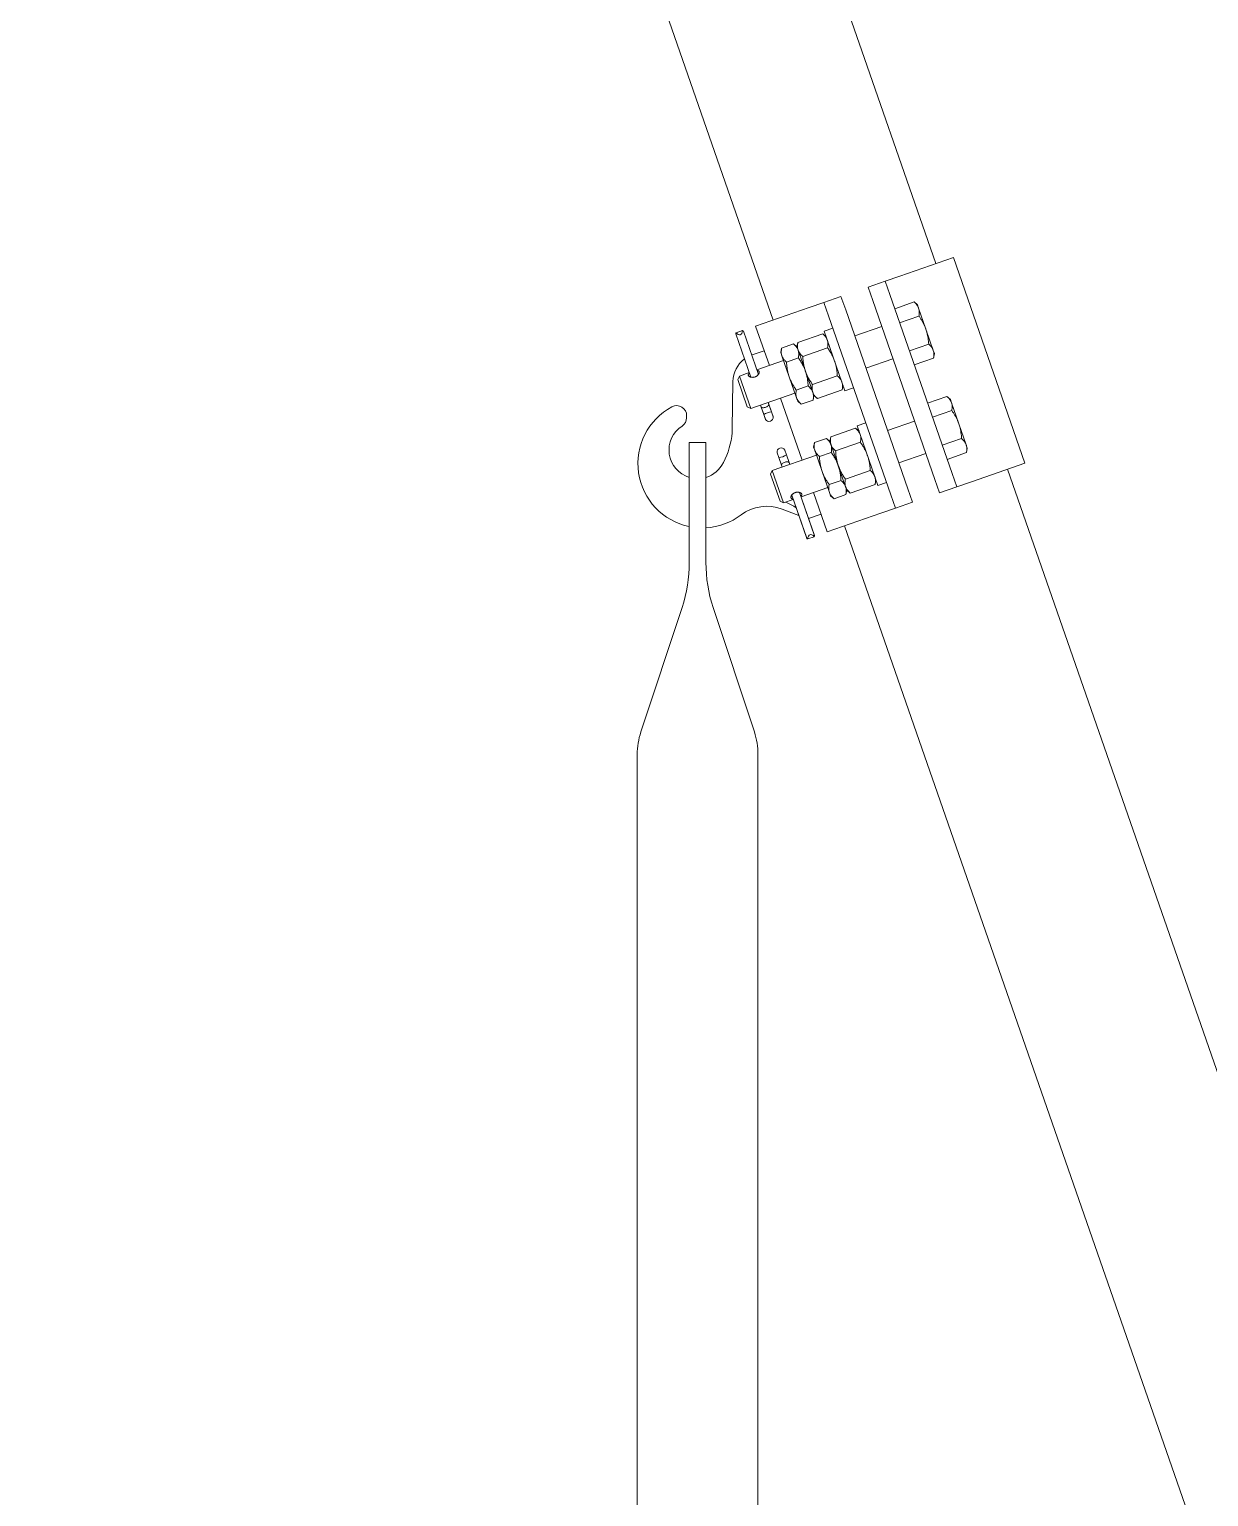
# Model space of a CAD drawing. Header units: millimetres. Extents: x -37020 to 35906, y -101 to 52234.
# Drawn here: x -282.251 to -281.839, y 327.2 to 327.713 of the extents above; entities that cross this region are included whole.
import ezdxf

# ---------------------------------------------------------------- set-up
doc = ezdxf.new("R2010")
doc.units = ezdxf.units.MM

msp = doc.modelspace()

# ---------------------------------------------------------------- linework, layer by layer
at = {"color": 251, "linetype": 'Continuous', "lineweight": 15}
for p, q in [((-281.9340261483644, 327.6309468300139), (-282.1940923573761, 328.3787255645263)), ((-282.2510462407568, 328.3589178595691), (-281.990980031745, 327.6111391251149)), ((-281.9279340660046, 327.6330655647732), (-281.9466651362213, 327.6265511799544)), ((-281.9029034336177, 327.5610939899167), (-281.9279340660046, 327.6330655647732)), ((-281.9466651362213, 327.6265511799544), (-281.9517829148876, 327.6247712934098)), ((-281.9577805462372, 327.6226854073581), (-281.9517829148876, 327.6247712934098)), ((-281.9561381166181, 327.6179628641227), (-281.9577805462372, 327.6226854073581)), ((-281.9517829148876, 327.6247712934098), (-281.950140485385, 327.6200487501744)), ((-281.9783410435389, 327.6155347752908), (-281.9970721136392, 327.6090203900355)), ((-281.973223266386, 327.6173146612825), (-281.9783410435389, 327.6155347752908)), ((-281.973223266386, 327.6173146612825), (-281.9672256349199, 327.6194005474214)), ((-281.9715808368833, 327.6125921180471), (-281.973223266386, 327.6173146612825)), ((-281.9672256349199, 327.6194005474214), (-281.9655832053008, 327.614678004186)), ((-281.934392343353, 327.5554363757662), (-281.9561381166181, 327.6179628641227)), ((-281.9283947121198, 327.5575222618178), (-281.950140485385, 327.6200487501744)), ((-281.9484298299844, 327.615130034607), (-281.9416802257379, 327.6174774455255)), ((-281.9416802257379, 327.6174774455255), (-281.9404636320737, 327.6164264539663)), ((-281.9404636320737, 327.6164264539663), (-281.9400675530392, 327.6152875922386)), ((-281.9400675530392, 327.6152875922386), (-281.9375072581074, 327.6079258743673)), ((-281.9498350636181, 327.5500656296906), (-281.9715808368833, 327.6125921180471)), ((-281.9438374320357, 327.5521515158295), (-281.9655832053008, 327.614678004186)), ((-281.9467229666966, 327.6102222227025), (-281.9399733625664, 327.6125696336209)), ((-281.9987943288484, 327.5912208678025), (-282.0040542353722, 327.6063448863685)), ((-281.9987992230649, 327.5912221635342), (-282.0040505147385, 327.6063214117718)), ((-282.0039134958838, 327.6067263243428), (-282.0017121967007, 327.6074919031641)), ((-281.9961045396826, 327.5921540951355), (-282.0013651413224, 327.6072801128436)), ((-282.0013534926888, 327.6072593955438), (-281.9961014673659, 327.5921580380352)), ((-281.997072113872, 327.609020390472), (-281.9922762183319, 327.5952305609068)), ((-281.9823104507136, 327.6033468637731), (-281.9736282374556, 327.6063664070795)), ((-281.9736282374556, 327.6063664070795), (-281.9724116436751, 327.6053154154912)), ((-281.973080539688, 327.607238718873), (-281.9700817240714, 327.6082816618552)), ((-281.9658299999624, 327.5863909529405), (-281.973080539688, 327.607238718873)), ((-281.9624297392634, 327.6056107178853), (-281.9529846509299, 327.6088955777056)), ((-281.9375072581074, 327.6079258743673), (-281.9349469632921, 327.6005641564959)), ((-281.9940898533291, 327.6004453780012), (-281.9983068249035, 327.59897877865)), ((-281.9882793923221, 327.5997968509443), (-281.9879775037602, 327.6013759478635)), ((-281.9878833132875, 327.5986579892166), (-281.9882793923221, 327.5997968509443)), ((-281.9838289329396, 327.6028187584422), (-281.9879775037602, 327.6013759478635)), ((-281.9838289329396, 327.6028187584422), (-281.982612339159, 327.6017677668539)), ((-281.982612339159, 327.6017677668539), (-281.9823104507136, 327.6033468637731)), ((-281.982612339159, 327.6017677668539), (-281.9822162602409, 327.6006289051263)), ((-281.9822162602409, 327.6006289051263), (-281.9796559653091, 327.5932671872549)), ((-281.9806035874258, 327.5984390518394), (-281.9719213741678, 327.6014585951459)), ((-281.9433092402373, 327.6004065988643), (-281.9365596359908, 327.6027540097827)), ((-281.9349469632921, 327.6005641564959), (-281.9345508842575, 327.5994252947682)), ((-281.996641985917, 327.5937122125003), (-281.9872939342945, 327.596963324421)), ((-281.9878833132875, 327.5986579892166), (-281.9853230183558, 327.5912962713452)), ((-281.9821220697681, 327.5979109465085), (-281.9862706404724, 327.5964681359298)), ((-281.9490428190525, 327.5975614715832), (-281.9584879075023, 327.5942766117338)), ((-281.9416023769495, 327.5954987869306), (-281.9348527728193, 327.597846197849)), ((-281.9345508842575, 327.5994252947682), (-281.9348527728193, 327.597846197849)), ((-282.0050209331871, 327.5896773421379), (-282.005258564333, 327.5731368995154)), ((-282.0033408895447, 327.5903617981937), (-282.0027470434629, 327.5915889651921)), ((-282.0000323786712, 327.5808487050933), (-282.0033408895447, 327.5903617981937)), ((-282.0027470434629, 327.5915889651921), (-281.9993390079667, 327.5927742287574)), ((-281.9988052117019, 327.5802548590697), (-282.0027470434629, 327.5915889651921)), ((-281.9827627235404, 327.5839345534739), (-281.9853230183558, 327.5912962713452)), ((-281.9796559653091, 327.5932671872549), (-281.9770956704938, 327.5859054693835)), ((-281.9771898609665, 327.5886234280012), (-281.9685076477085, 327.5916429713076)), ((-281.9833521025334, 327.5856292182695), (-281.9988052117019, 327.5802548590697)), ((-281.9787083431925, 327.5880953226703), (-281.9828569140132, 327.5866525120916)), ((-281.9770956704938, 327.5859054693835), (-281.9766995914592, 327.5847666076558)), ((-281.9766995914592, 327.5847666076558), (-281.977001480021, 327.5831875107658)), ((-281.9754829976787, 327.5837156160675), (-281.9766995914592, 327.5847666076558)), ((-281.9754829976787, 327.5837156160675), (-281.9668007844207, 327.5867351594031)), ((-281.9664988959753, 327.5883142562931), (-281.9668007844207, 327.5867351594031)), ((-281.9628311843458, 327.5874338959517), (-281.9658299999624, 327.5863909529405)), ((-281.9369328204389, 327.5820722250616), (-281.9301832163087, 327.5844196359801)), ((-281.9289666225282, 327.5833686443918), (-281.9301832163087, 327.5844196359801)), ((-281.9988052117019, 327.5802548590697), (-282.0000323786712, 327.5808487050933)), ((-281.9951617024685, 327.5807630555761), (-281.9953971762056, 327.5814401226059)), ((-281.9951505547701, 327.5807437788869), (-281.9953932121475, 327.5814415012543)), ((-281.9942320809546, 327.5780900777724), (-281.9951617024685, 327.5807630555761)), ((-281.9951617024685, 327.5807630555761), (-281.9951505547701, 327.5807437788869)), ((-281.9942302758186, 327.5780976642679), (-281.9951505547701, 327.5807437788869)), ((-281.9951505547701, 327.5807437788869), (-281.9950172997392, 327.5806346649885)), ((-281.9950172997392, 327.5806346649885), (-281.994831724985, 327.5805572723736)), ((-281.994831724985, 327.5805572723736), (-281.9946021574629, 327.5805150737985)), ((-281.9946021574629, 327.5805150737985), (-281.9943388979495, 327.5805099627002)), ((-281.9943388979495, 327.5805099627002), (-281.9940537593407, 327.580542168446)), ((-281.9940537593407, 327.580542168446), (-281.9937595360293, 327.5806102459143)), ((-281.9937595360293, 327.5806102459143), (-281.9934694299786, 327.5807111404253)), ((-281.9934694299786, 327.5807111404253), (-281.9931964586335, 327.5808403247617)), ((-281.9931964586335, 327.5808403247617), (-281.9929528705156, 327.5809920022263)), ((-281.9929528705156, 327.5809920022263), (-281.9927495955103, 327.5811593669757)), ((-281.9927495955103, 327.5811593669757), (-281.9925957549908, 327.5813349091447)), ((-281.9924614608367, 327.581679005362), (-281.9927041182141, 327.5823767277295)), ((-281.992700154156, 327.5823781063779), (-281.9924646804188, 327.5817010393482)), ((-281.9925957549908, 327.5813349091447), (-281.9924982516873, 327.5815107520436)), ((-281.9924982516873, 327.5815107520436), (-281.9924614608367, 327.581679005362)), ((-281.9924646804188, 327.5817010393482), (-281.9915350587885, 327.5790280615153)), ((-281.9924614608367, 327.581679005362), (-281.9924646804188, 327.5817010393482)), ((-281.9915411818852, 327.579032890743), (-281.9924614608367, 327.581679005362)), ((-281.9883343864544, 327.5838964547553), (-281.9807792087863, 327.5621727513323)), ((-281.9823666445059, 327.5827956917462), (-281.9827627235404, 327.5839345534739)), ((-281.9811500507253, 327.5817447001579), (-281.9823666445059, 327.5827956917462)), ((-281.977001480021, 327.5831875107658), (-281.9811500507253, 327.5817447001579)), ((-281.9352259572674, 327.5771644131279), (-281.9284763530209, 327.5795118240755)), ((-281.9285705434936, 327.5822297826932), (-281.9289666225282, 327.5833686443918)), ((-281.9260102486783, 327.5748680647927), (-281.9285705434936, 327.5822297826932)), ((-282.0211950627468, 327.5776718864915), (-282.0212050473397, 327.5769769084406)), ((-281.9942320809546, 327.5780900777724), (-281.9942302758186, 327.5780976642679)), ((-281.9936588846226, 327.5764419435697), (-281.9942320809546, 327.5780900777724)), ((-281.993640553284, 327.5764020115718), (-281.9942302758186, 327.5780976642679)), ((-281.9909514593505, 327.5773372380469), (-281.9915411818852, 327.579032890743)), ((-281.9915411818852, 327.579032890743), (-281.9915350587885, 327.5790280615153)), ((-281.9915350587885, 327.5790280615153), (-281.9909618625729, 327.5773799273417)), ((-281.9585847146423, 327.5752238523098), (-281.9615835302588, 327.5741809092985)), ((-281.9615835302588, 327.5741809092985), (-281.9543329904168, 327.553333143395)), ((-281.9414876413844, 327.5758377681602), (-281.9509327298342, 327.5725529083108)), ((-281.9234499537465, 327.5675063469213), (-281.9260102486783, 327.5748680647927)), ((-281.9723319235104, 327.5697609488677), (-281.9764804942147, 327.5683181382889)), ((-281.9711153297299, 327.5687099573085), (-281.9723319235104, 327.5697609488677)), ((-281.970813441168, 327.5702890541986), (-281.9711153297299, 327.5687099573085)), ((-281.970813441168, 327.5702890541986), (-281.96213122791, 327.5733085975341)), ((-281.9609146342459, 327.5722576059458), (-281.96213122791, 327.5733085975341)), ((-281.9318122306918, 327.5673487892897), (-281.9250626265616, 327.5696962002082)), ((-282.0202667088793, 327.568282636738), (-282.014466708953, 327.568282636738)), ((-282.0202667088793, 327.568282636738), (-282.0202667088793, 327.526340507157)), ((-282.014466708953, 327.568282636738), (-282.014466708953, 327.526340507157)), ((-281.9757969248653, 327.5639055148465), (-281.9912500340338, 327.5585311556467)), ((-281.9895906932265, 327.5647572875138), (-281.9890009706919, 327.5630616348178)), ((-281.9895802901206, 327.564714598219), (-281.9890070937886, 327.5630664640454)), ((-281.9869015992931, 327.5656925139889), (-281.9863118767585, 327.5639968612929)), ((-281.9863100717389, 327.5640044478175), (-281.9868832680709, 327.5656525819911)), ((-281.9863118767585, 327.5639968612929), (-281.9863100717389, 327.5640044478175)), ((-281.9863118767585, 327.5639968612929), (-281.9853915978069, 327.5613507466739)), ((-281.985380450225, 327.5613314699846), (-281.9863100717389, 327.5640044478175)), ((-281.9764804942147, 327.5683181382889), (-281.9767823827765, 327.5667390413989)), ((-281.9767823827765, 327.5667390413989), (-281.9763863037419, 327.5656001796712)), ((-281.9763863037419, 327.5656001796712), (-281.9738260089266, 327.5582384617998)), ((-281.9706250602226, 327.5648531369631), (-281.9747736310433, 327.5634103263844)), ((-281.9707192506953, 327.5675710955808), (-281.9711153297299, 327.5687099573085)), ((-281.96815895588, 327.5602093777094), (-281.9707192506953, 327.5675710955808)), ((-281.9691065779966, 327.565381242294), (-281.9604243647386, 327.5684007856004)), ((-281.9469908979568, 327.5612188021884), (-281.9375458096233, 327.5645036620087)), ((-281.9301053675204, 327.5624409773852), (-281.9233557632738, 327.5647883883036)), ((-281.9230538748284, 327.5663674851937), (-281.9234499537465, 327.5675063469213)), ((-281.9233557632738, 327.5647883883036), (-281.9230538748284, 327.5663674851937)), ((-282.0083652761145, 327.5613396943488), (-282.0077524027633, 327.562606180855)), ((-281.9890070937886, 327.5630664640454), (-281.9890009706919, 327.5630616348178)), ((-281.9890070937886, 327.5630664640454), (-281.9880774722747, 327.5603934862126)), ((-281.9890009706919, 327.5630616348178), (-281.9880806918568, 327.5604155201988)), ((-281.9880806918568, 327.5604155201988), (-281.9880439008898, 327.5605837735172)), ((-281.9880774722747, 327.5603934862126), (-281.9880806918568, 327.5604155201988)), ((-281.9880806918568, 327.5604155201988), (-281.9878380344794, 327.5597177978313)), ((-281.9880774722747, 327.5603934862126), (-281.9878419985375, 327.5597164191828)), ((-281.9880439008898, 327.5605837735172), (-281.9879463977027, 327.5607596164161)), ((-281.9879463977027, 327.5607596164161), (-281.9877925570668, 327.5609351585851)), ((-281.9877925570668, 327.5609351585851), (-281.9875892821779, 327.5611025233345)), ((-281.9875892821779, 327.5611025233345), (-281.9873456939436, 327.5612542008282)), ((-281.9873456939436, 327.5612542008282), (-281.9870727227149, 327.5613833851355)), ((-281.9870727227149, 327.5613833851355), (-281.9867826166642, 327.5614842796464)), ((-281.9867826166642, 327.5614842796464), (-281.9864883932364, 327.5615523571147)), ((-281.9864883932364, 327.5615523571147), (-281.9862032546275, 327.5615845628606)), ((-281.9862032546275, 327.5615845628606), (-281.9859399952306, 327.5615794517623)), ((-281.9859399952306, 327.5615794517623), (-281.9857104277085, 327.5615372531872)), ((-281.9857104277085, 327.5615372531872), (-281.9855248529543, 327.5614598606014)), ((-281.9855248529543, 327.5614598606014), (-281.9853915978069, 327.5613507466739)), ((-281.9853915978069, 327.5613507466739), (-281.985380450225, 327.5613314699846)), ((-281.9853915978069, 327.5613507466739), (-281.985148940546, 327.5606530243064)), ((-281.9851449764878, 327.5606544029549), (-281.985380450225, 327.5613314699846)), ((-281.9655986609482, 327.5528476598089), (-281.96815895588, 327.5602093777094)), ((-281.9029034336177, 327.5610939899167), (-281.9216345038344, 327.554579605098)), ((-281.6819409451759, 326.9061161993129), (-281.9089955159775, 327.5589752551866)), ((-281.9912500340338, 327.5585311556467), (-281.9918438801155, 327.5573039886191)), ((-281.9918438801155, 327.5573039886191), (-281.9885353692421, 327.5477908955478)), ((-281.9912500340338, 327.5585311556467), (-281.9873082021563, 327.5471970495243)), ((-281.9712657139949, 327.5508767438993), (-281.9738260089266, 327.5582384617998)), ((-281.9672113337633, 327.5550375131249), (-281.9713599044676, 327.5535947025461)), ((-281.965692851421, 327.5555656184558), (-281.957010638163, 327.5585851617622)), ((-281.9639859882495, 327.5506578065221), (-281.9553037749915, 327.5536773498285)), ((-281.9553037749915, 327.5536773498285), (-281.9550018864297, 327.5552564467477)), ((-281.9543329904168, 327.553333143395), (-281.9513341748002, 327.5543760863772)), ((-281.9327499138503, 327.5507138325308), (-281.934392343353, 327.5554363757662)), ((-281.9283947121198, 327.5575222618178), (-281.9267522825007, 327.5527997185824)), ((-281.9216345038344, 327.554579605098), (-281.9267522825007, 327.5527997185824)), ((-281.9844399516783, 327.5499343782546), (-281.9791886600046, 327.5348351300169)), ((-281.9844369176622, 327.5499384312831), (-281.9791770112547, 327.5348144127171)), ((-281.981748518961, 327.5508756569004), (-281.9764879173213, 327.5357496391923)), ((-281.9764916378385, 327.5357731137889), (-281.9817436631615, 327.5508744712976)), ((-281.9812031446104, 327.5493202968034), (-281.9718550929879, 327.5525714087241)), ((-281.9720414813687, 327.5370488156447), (-281.9768373769089, 327.5508386452099)), ((-281.9712657139949, 327.5508767438993), (-281.9708696350767, 327.5497378822008)), ((-281.9708696350767, 327.5497378822008), (-281.9696530412962, 327.5486868906125)), ((-281.9655044704755, 327.5501297011912), (-281.9696530412962, 327.5486868906125)), ((-281.9652025819137, 327.5517087981104), (-281.9655986609482, 327.5528476598089)), ((-281.9655044704755, 327.5501297011912), (-281.9652025819137, 327.5517087981104)), ((-281.9652025819137, 327.5517087981104), (-281.9639859882495, 327.5506578065221)), ((-281.948192633999, 327.5453430864551), (-281.9498350636181, 327.5500656296906)), ((-281.9438374320357, 327.5521515158295), (-281.942195002533, 327.5474289725941)), ((-281.9267522825007, 327.5527997185824), (-281.9327499138503, 327.5507138325308)), ((-281.9885353692421, 327.5477908955478), (-281.9873082021563, 327.5471970495243)), ((-281.9819570651357, 327.5428080122917), (-281.9878285041391, 327.5450410711753)), ((-281.9873082021563, 327.5471970495243), (-281.9839001666601, 327.5483823130605)), ((-281.953310411152, 327.5435632004634), (-281.9720414813687, 327.5370488156447)), ((-281.948192633999, 327.5453430864551), (-281.953310411152, 327.5435632004634)), ((-281.942195002533, 327.5474289725941), (-281.948192633999, 327.5453430864551)), ((-281.9742164512477, 327.5433025928912), (-281.9785861828909, 327.5417828658653)), ((-281.9659493993581, 327.5391675502585), (-281.7211703252592, 326.8353445241052)), ((-281.9788299559928, 327.5346026223967), (-281.9766286566933, 327.535368201218)), ((-282.037205697115, 327.4670933866407), (-282.0227981345574, 327.5106327243381)), ((-281.9975277207172, 327.4670933866407), (-282.0119352833913, 327.5106327243381)), ((-282.0384714098959, 326.3515252355834), (-282.0384714098959, 327.4592394952312)), ((-281.9962620079364, 326.3515252355834), (-281.9962620079364, 327.4592394952312))]:
    msp.add_line(p, q, dxfattribs=at)
for centre, radius, start, end in [((-281.9950219649668, 327.5895336902001), 0.01, 126.6874737906707, 179.1769067100084), ((-281.9950219649668, 327.5895336902001), 0.01, 109.1769072027744, 110.1036210041051), ((-282.0157242790642, 327.5609730895491), 0.02250000000000001, 118.1724861317498, 258.3527442967675), ((-282.024694701618, 327.5777221646683), 0.003500000000000034, 359.1769067423931, 118.172485561027), ((-282.0247046860945, 327.5770271866174), 0.003499999999999998, 302.9258941116684, 359.1769067423931), ((-281.9913034692486, 327.5740157434599), 0.005022775568626001, 92.71264765068734, 125.6411659221421), ((-281.9934416475785, 327.5765174953382), 0.0002300000000000002, 199.1769039868707, 210.1392657402069), ((-281.9923865822689, 327.5771300614985), 0.001450000000000012, 210.1392574961525, 8.214555958840155), ((-281.9911790996171, 327.5773043755441), 0.0002299999999999898, 8.214561181685646, 19.17691083865241), ((-282.0173667089161, 327.5656956337741), 0.01000000000000001, 122.9258955425934, 253.1420442054605), ((-282.0302559847091, 327.5734960293746), 0.025, 334.1769067524503, 359.1769066804332), ((-281.9881555703082, 327.5649644640623), 0.001450000000000012, 30.1392574961525, 188.2145559588402), ((-281.9893630530764, 327.5647901500167), 0.0002300000000000002, 188.2145611816857, 199.1769108386524), ((-281.9892386833285, 327.5680787821299), 0.005022775568626001, 272.7126476506874, 305.6411659221421), ((-281.9871005049986, 327.5655770302225), 0.0002299999999999898, 19.17691083865241, 30.13926574020686), ((-282.0173667089161, 327.5656956337741), 0.01000000000000001, 286.8579557945395, 334.1769068704964), ((-281.9931607599915, 327.531020834064), 0.015, 69.17690643335764, 126.9913065948002), ((-281.9940450489134, 327.5299220509884), 0.01913050247972702, 54.28497885100865, 66.67222214499282), ((-282.0157242790642, 327.5609730895491), 0.02250000000000001, 273.204045666077, 306.9913067800812), ((-282.0702667089258, 327.526340507157), 0.05, 341.6901509134211, 0), ((-281.9644667089065, 327.526340507157), 0.05, 180, 198.3098490232389), ((-282.0134714099891, 327.4592394952312), 0.025, 161.6901508817819, 180), ((-282.0212620079596, 327.4592394952312), 0.025, 0, 18.30984905493985)]:
    msp.add_arc(centre, radius, start, end, dxfattribs=at)
at = {"color": 251, "linetype": 'Continuous', "lineweight": 15, "extrusion": (0, 0, -1)}
msp.add_ellipse((-282.0038332776944, 327.6063969635695), major_axis=(0.0002172370342326462, 7.555177666871503e-05), ratio=0.5348730457394437, start_param=3.141592653589793, end_param=3.332921778866668, dxfattribs=at)
at = {"color": 251, "linetype": 'Continuous', "lineweight": 15, "extrusion": (0, 0, -0.9999999999999999)}
for centre, major_axis, ratio, start_param, end_param in [((-282.0026612416455, 327.6066731990547), (0.001369537824510211, 0.0004763046789984384), 0.5348730457395264, 3.332921778866435, 3.778960290204372), ((-282.0026612416455, 327.6066731990547), (0.001369537824510211, 0.0004763046789984384), 0.5348730457395264, 5.645817670565047, 6.091856181902995), ((-282.001570729733, 327.6071838437753), (0.0002172370342326597, 7.55517766687197e-05), 0.5348730457394106, 6.091856181902739, 6.283185307179586)]:
    msp.add_ellipse(centre, major_axis=major_axis, ratio=ratio, start_param=start_param, end_param=end_param, dxfattribs=at)
at = {"color": 251, "linetype": 'Continuous', "lineweight": 15, "extrusion": (0, 0, -0.9999999999999998)}
msp.add_ellipse((-282.0033784277816, 327.6087353527079), major_axis=(0.0009504261730026675, -0.002732798250205528), ratio=0.5011485294998356, start_param=5.349756616999247, end_param=7.216613997359953, dxfattribs=at)
at = {"color": 251, "linetype": 'Continuous', "lineweight": 15}
for centre, major_axis, ratio, start_param, end_param in [((-281.9789714229605, 327.5349106817854), (0.0002172370342326463, 7.555177666871503e-05), 0.5348730457394437, 3.141592653589793, 3.332921778866668), ((-281.9778809109316, 327.5354213265061), (0.001369537824510211, 0.0004763046789984381), 0.5348730457395267, 3.332921778866435, 3.778960290204372), ((-281.9771637249119, 327.5333591728528), (-0.0009504261730026671, 0.002732798250205531), 0.5011485294998355, 5.349756616999247, 7.216613997359953), ((-281.9778809109316, 327.5354213265061), (0.001369537824510211, 0.0004763046789984381), 0.5348730457395267, 5.645817670565047, 6.091856181902995), ((-281.9767088748827, 327.5356975619913), (0.0002172370342326597, 7.555177666871969e-05), 0.5348730457394106, 6.091856181902739, 6.283185307179586)]:
    msp.add_ellipse(centre, major_axis=major_axis, ratio=ratio, start_param=start_param, end_param=end_param, dxfattribs=at)
for points, knots in [([(-281.9400675530392, 327.6152875922386), (-281.9400886388808, 327.6153454662532), (-281.9401790623865, 327.6155936507973), (-281.9403897358184, 327.6160140550753), (-281.9407456147796, 327.616531893215), (-281.9411748692705, 327.6170213464181), (-281.9415117627555, 327.6173254026914), (-281.9416802257379, 327.6174774455255)], [0, 0, 0, 0, 0.07005589140427199, 0.3004248255043466, 0.5308296948943553, 0.7653921689617876, 1, 1, 1, 1]), ([(-281.9399733625664, 327.6125696336209), (-281.9399336889232, 327.6128058690926), (-281.9398543509501, 327.6132782857864), (-281.9398273495804, 327.6139710941467), (-281.9398805971337, 327.6146478917623), (-281.9400052381293, 327.6150743714358), (-281.9400675530392, 327.6152875922386)], [0, 0, 0, 0, 0.2477111816679853, 0.4953654927331224, 0.7477052806358122, 0.9999999999999999, 0.9999999999999999, 0.9999999999999999, 0.9999999999999999]), ([(-281.9375072581074, 327.6079258743673), (-281.9376290703271, 327.6082548886886), (-281.9378727036142, 327.6089129418075), (-281.9383216230976, 327.6098717716347), (-281.9388274678108, 327.6108071146124), (-281.9393789816727, 327.6117094771004), (-281.9397774217264, 327.6122860784641), (-281.9399733625664, 327.6125696336209)], [0, 0, 0, 0, 0.1994570499693074, 0.3989289220646544, 0.6014541871319647, 0.8040071844687409, 1, 1, 1, 1]), ([(-281.9736282374556, 327.6063664070795), (-281.9734508199231, 327.6062060730298), (-281.9730953927697, 327.6058848697691), (-281.9726449973728, 327.6053588351467), (-281.972265653972, 327.6047951014886), (-281.9720991054396, 327.6043831756512), (-281.9720155646405, 327.6041765537927)], [0, 0, 0, 0, 0.2472686137512649, 0.4953625653849102, 0.7468740051198237, 1, 1, 1, 1]), ([(-281.9365596359908, 327.6027540097827), (-281.9366101900428, 327.6034348152868), (-281.9366862842194, 327.6044595677637), (-281.9369230107018, 327.6058111602148), (-281.9371622331287, 327.6068613548529), (-281.9373878883976, 327.6075575780239), (-281.9375072581074, 327.6079258743673)], [0, 0, 0, 0, 0.3879448008199223, 0.58393682012908, 0.7799059833650954, 1, 1, 1, 1]), ([(-281.9879775037602, 327.6013759478635), (-281.9879994749404, 327.6012530974519), (-281.9880434340644, 327.6010073032637), (-281.9881143689468, 327.6004162936412), (-281.9881224451433, 327.599785358511), (-281.9880278635151, 327.5991295496466), (-281.9879314957266, 327.5988151729804), (-281.9878833132875, 327.5986579892166)], [0, 0, 0, 0, 0.128559626895603, 0.2572170053401212, 0.6262795759929742, 0.8131452042036137, 1, 1, 1, 1]), ([(-281.9838289329396, 327.6028187584422), (-281.9836447658795, 327.6026518295227), (-281.9831963241645, 327.6022453624288), (-281.9827289349246, 327.6016610372578), (-281.9823953999053, 327.6010884541726), (-281.982275972337, 327.6007820851925), (-281.9822162602409, 327.6006289051263)], [0, 0, 0, 0, 0.2571981756559953, 0.6262701021121961, 0.8131404674005265, 1, 1, 1, 1]), ([(-281.9823104507136, 327.6033468637731), (-281.9823500905964, 327.6031110404116), (-281.9824295027261, 327.6026386065466), (-281.9824562872141, 327.6019466159457), (-281.9824039603895, 327.6012691508337), (-281.9822789602526, 327.60084277509), (-281.9822162602409, 327.6006289051263)], [0, 0, 0, 0, 0.2472686137512649, 0.4953625653849102, 0.7468740051198235, 1, 1, 1, 1]), ([(-281.9822162602409, 327.6006289051263), (-281.9821510916422, 327.6004017642815), (-281.9819975529877, 327.5998666143975), (-281.9819607025324, 327.5989560744608), (-281.9820681014876, 327.5982604826974), (-281.9821220697681, 327.5979109465085)], [0, 0, 0, 0, 0.2684065359321924, 0.6323728964502872, 1, 1, 1, 1]), ([(-281.9822162602409, 327.6006289051263), (-281.982195169277, 327.6005710331198), (-281.9821049080542, 327.6003233617927), (-281.9818947901563, 327.5999027405457), (-281.9815386414607, 327.5993853584047), (-281.9811092424984, 327.5988953756866), (-281.9807723258468, 327.5985913283191), (-281.9806035874258, 327.5984390518394)], [0, 0, 0, 0, 0.07005562129744335, 0.299812638159795, 0.5308312887040171, 0.7650255776301353, 1, 1, 1, 1]), ([(-281.9720155646405, 327.6041765537927), (-281.9719962015129, 327.6041180821309), (-281.9718921191138, 327.6038037813384), (-281.9718079228965, 327.6033393599325), (-281.9717824607701, 327.6027837789558), (-281.9717996917511, 327.6022075344633), (-281.9718723191959, 327.601760522212), (-281.9719213741678, 327.6014585951459)], [0, 0, 0, 0, 0.0700594622989529, 0.3765884938180509, 0.5308210786967795, 0.6831008584233917, 1, 1, 1, 1]), ([(-281.9719213741678, 327.6014585951459), (-281.9716750678685, 327.6011001824051), (-281.9711816331451, 327.6003821605815), (-281.9705194324101, 327.5992471133474), (-281.9699242538386, 327.5980627802898), (-281.9696119308551, 327.5972317037055), (-281.9694552698252, 327.5968148358922)], [0, 0, 0, 0, 0.247268613751265, 0.4953625653849105, 0.7468740051198236, 1, 1, 1, 1]), ([(-281.9349469632921, 327.6005641564959), (-281.9349680491337, 327.6006220304814), (-281.9350584726394, 327.6008702150254), (-281.9352691460713, 327.6012906193034), (-281.9356250249161, 327.6018084574432), (-281.936054279407, 327.6022979106753), (-281.9363911730084, 327.6026019669486), (-281.9365596359908, 327.6027540097827)], [0, 0, 0, 0, 0.07005589140426854, 0.3004248255043437, 0.5308296948943534, 0.7653921689617866, 1, 1, 1, 1]), ([(-281.9348527728193, 327.597846197849), (-281.9348130991762, 327.5980824333207), (-281.934733761203, 327.5985548500145), (-281.9347067598333, 327.5992476583748), (-281.9347600073866, 327.5999244559904), (-281.9348846483822, 327.600350935693), (-281.9349469632921, 327.6005641564959)], [0, 0, 0, 0, 0.247711181667985, 0.495365492733121, 0.7477052806358114, 1, 1, 1, 1]), ([(-281.9878833132875, 327.5986579892166), (-281.9877934734882, 327.5984394286467), (-281.9875818086634, 327.597924494167), (-281.9870457021366, 327.5971875880029), (-281.9865298547861, 327.5967087519645), (-281.9862706404724, 327.5964681359298)], [0, 0, 0, 0, 0.2684065359321924, 0.6323728964502872, 1, 1, 1, 1]), ([(-281.9853230183558, 327.5912962713452), (-281.9853626206364, 327.5914129125419), (-281.9855321036498, 327.5919120945443), (-281.9857815061309, 327.5928127502963), (-281.986022211689, 327.5940115271484), (-281.9861878761635, 327.5952325539371), (-281.9862430218686, 327.596055818966), (-281.9862706404724, 327.5964681359298)], [0, 0, 0, 0, 0.07005562129743546, 0.2998126381597889, 0.5308312887040127, 0.7650255776301329, 0.9999999999999999, 0.9999999999999999, 0.9999999999999999, 0.9999999999999999]), ([(-281.9796559653091, 327.5932671872549), (-281.9796972872768, 327.5933832303678), (-281.9798741299505, 327.5938798527756), (-281.9802374213082, 327.5947408996987), (-281.9807925214604, 327.5958303348568), (-281.9814202747853, 327.5968906540772), (-281.9818878789279, 327.5975704722338), (-281.9821220697681, 327.5979109465085)], [0, 0, 0, 0, 0.07005562129743546, 0.2998126381597889, 0.5308312887040127, 0.7650255776301329, 0.9999999999999999, 0.9999999999999999, 0.9999999999999999, 0.9999999999999999]), ([(-281.9806035874258, 327.5984390518394), (-281.9805743385418, 327.598005149787), (-281.9805157432179, 327.597135897359), (-281.980330722135, 327.5958348941755), (-281.9800625602561, 327.594536829664), (-281.9797917857845, 327.5936913031152), (-281.9796559653091, 327.5932671872549)], [0, 0, 0, 0, 0.2472686137512646, 0.4953625653849104, 0.7468740051198234, 1, 1, 1, 1]), ([(-281.9694552698252, 327.5968148358922), (-281.969415667661, 327.5966981946955), (-281.9692461845311, 327.5961990126931), (-281.9689967821664, 327.5952983569411), (-281.9687560764919, 327.594099580089), (-281.9685904120174, 327.5928785533003), (-281.9685352664287, 327.5920552883005), (-281.9685076477085, 327.5916429713076)], [0, 0, 0, 0, 0.07005562129743621, 0.2998126381597896, 0.5308312887040133, 0.765025577630133, 1, 1, 1, 1]), ([(-281.9992573721879, 327.5925394978373), (-281.9992647603699, 327.5925347069685), (-281.9993448968357, 327.5924827428068), (-281.9994563413397, 327.5923779088013), (-281.9995811269232, 327.5922226554073), (-281.9996423814059, 327.5920631096639), (-281.9996446483615, 327.5919010521436), (-281.9995886619049, 327.5917452549153), (-281.9994781581531, 327.5915956894284), (-281.999320805267, 327.5914592532324), (-281.999117078803, 327.591337053728), (-281.9988726848583, 327.5912353480932), (-281.9985894779288, 327.5911597724013), (-281.9982777169985, 327.5911188991565), (-281.9979448415884, 327.5911192057362), (-281.9976123201973, 327.5911648398439), (-281.9972867910597, 327.5912557246745), (-281.9969875372094, 327.5913843729474), (-281.9967119849366, 327.5915481275412), (-281.9964679093878, 327.5917379871068), (-281.996253502633, 327.5919522979936), (-281.9960745465555, 327.5921828965772), (-281.9959350887998, 327.5924229498602), (-281.9958429492158, 327.5926577066536), (-281.995800289636, 327.5928778738132), (-281.9958086519814, 327.5930673771479), (-281.9958650937383, 327.5932244220573), (-281.995963883664, 327.5933425015361), (-281.9961033225604, 327.5934257157321), (-281.9962816389357, 327.5934709950931), (-281.9964361537327, 327.5934864125563), (-281.9965389837357, 327.5934777992194), (-281.9965598525791, 327.5934760511852)], [0, 0, 0, 0, 0.003681949824912994, 0.03993626640008072, 0.07607652154151687, 0.113337345625394, 0.1482038721514378, 0.1841659181302023, 0.2177125097819288, 0.2522101436064231, 0.2862344065254103, 0.3211606721039741, 0.3567663011919139, 0.3933730332501199, 0.4294182186932776, 0.4666050709882265, 0.5010226136005572, 0.536512244117507, 0.5698096249546543, 0.6040179759022316, 0.6383955364997683, 0.6736812639915792, 0.7096666261675793, 0.7467055400230498, 0.7823993246467904, 0.8192302365783087, 0.8532698698888608, 0.8883310874893687, 0.9218804705201377, 0.956337796360113, 0.9911389818510583, 1, 1, 1, 1]), ([(-281.9828569140132, 327.5866525120916), (-281.9831032203124, 327.5870109248323), (-281.9835966550359, 327.587728946685), (-281.9842588557708, 327.58886399389), (-281.9848540344587, 327.5900483269476), (-281.9851663573259, 327.590879403561), (-281.9853230183558, 327.5912962713452)], [0, 0, 0, 0, 0.2472686137512647, 0.49536256538491, 0.7468740051198236, 1, 1, 1, 1]), ([(-281.9787083431925, 327.5880953226703), (-281.9787376826475, 327.5885299940534), (-281.9787963548056, 327.5893992369935), (-281.9789813892762, 327.590701720165), (-281.9792503641997, 327.591998807399), (-281.9795207730108, 327.5928444191347), (-281.9796559653091, 327.5932671872549)], [0, 0, 0, 0, 0.2477111816679852, 0.4953654927331207, 0.7477052806358113, 1, 1, 1, 1]), ([(-281.9796559653091, 327.5932671872549), (-281.9796146434578, 327.5931511441419), (-281.9794378006677, 327.5926545217632), (-281.9790745094265, 327.591793474811), (-281.9785194092742, 327.5907040396821), (-281.977891655833, 327.5896437204325), (-281.9774240518068, 327.5889639022759), (-281.9771898609665, 327.5886234280012)], [0, 0, 0, 0, 0.07005562129743621, 0.2998126381597896, 0.5308312887040133, 0.765025577630133, 1, 1, 1, 1]), ([(-281.9685076477085, 327.5916429713076), (-281.968323480532, 327.5914760423881), (-281.9678750389335, 327.5910695753234), (-281.9674076496935, 327.5904852501523), (-281.9670741146742, 327.5899126670672), (-281.9669546869895, 327.5896062980871), (-281.9668949748934, 327.5894531180208)], [0, 0, 0, 0, 0.2571981756559962, 0.6262701021121966, 0.8131404674005268, 1, 1, 1, 1]), ([(-281.9827627235404, 327.5839345534739), (-281.9827820947007, 327.5839930235931), (-281.9828649962633, 327.5842432544857), (-281.9829612252847, 327.5847034845617), (-281.9830029795025, 327.5853302084258), (-281.9829702894981, 327.5859808987122), (-281.9828947477122, 327.5864283929229), (-281.9828569140132, 327.5866525120916)], [0, 0, 0, 0, 0.0700556212974392, 0.2998126381597919, 0.5308312887040145, 0.7650255776301341, 1, 1, 1, 1]), ([(-281.9770956704938, 327.5859054693835), (-281.9771167563354, 327.5859633433981), (-281.9772071798411, 327.586211527913), (-281.977417853273, 327.586631932191), (-281.9777737321178, 327.5871497703308), (-281.9782029866087, 327.5876392235629), (-281.9785398802101, 327.5879432798362), (-281.9787083431925, 327.5880953226703)], [0, 0, 0, 0, 0.07005589140427324, 0.3004248255043473, 0.5308296948943556, 0.7653921689617882, 1, 1, 1, 1]), ([(-281.9771898609665, 327.5886234280012), (-281.9772307016733, 327.5883782447315), (-281.9773301475993, 327.5877812305814), (-281.9773340883744, 327.5870329838769), (-281.977240347614, 327.5863770039693), (-281.9771438951916, 327.5860626445325), (-281.9770956704938, 327.5859054693835)], [0, 0, 0, 0, 0.2571981756559956, 0.6262701021121965, 0.8131404674005264, 1, 1, 1, 1]), ([(-281.977001480021, 327.5831875107658), (-281.9769618400219, 327.5834233341272), (-281.9768824278922, 327.5838957679923), (-281.9768556434042, 327.5845877585641), (-281.9769079703451, 327.585265223676), (-281.977032970482, 327.5856915994197), (-281.9770956704938, 327.5859054693835)], [0, 0, 0, 0, 0.247268613751265, 0.4953625653849103, 0.7468740051198235, 1, 1, 1, 1]), ([(-281.9770956704938, 327.5859054693835), (-281.9770058306945, 327.5856869088136), (-281.9767941658697, 327.5851719743338), (-281.9762580593429, 327.5844350681697), (-281.9757422119924, 327.5839562321023), (-281.9754829976787, 327.5837156160675)], [0, 0, 0, 0, 0.2684065359321932, 0.6323728964502874, 1, 1, 1, 1]), ([(-281.9668949748934, 327.5894531180208), (-281.9668298064112, 327.589225977176), (-281.9666762677566, 327.5886908272921), (-281.9666394173014, 327.5877802873553), (-281.9667468162565, 327.587084695592), (-281.9668007844207, 327.5867351594031)], [0, 0, 0, 0, 0.2684065359321948, 0.6323728964502883, 1, 1, 1, 1]), ([(-281.9301832163087, 327.5844196359801), (-281.9300055167018, 327.5842589996579), (-281.9296501582335, 327.5839377638592), (-281.9291990852994, 327.583411222539), (-281.9288208781122, 327.5828474409761), (-281.928653983477, 327.5824356565251), (-281.9285705434936, 327.5822297826932)], [0, 0, 0, 0, 0.247711181667985, 0.495365492733121, 0.7477052806358114, 1, 1, 1, 1]), ([(-281.9811500507253, 327.5817447001579), (-281.9813274682579, 327.5819050342076), (-281.9816828955277, 327.5822262374683), (-281.9821332908082, 327.5827522720908), (-281.9825126342089, 327.5833160057779), (-281.9826791828577, 327.5837279315862), (-281.9827627235404, 327.5839345534739)], [0, 0, 0, 0, 0.2472686137512646, 0.4953625653849097, 0.7468740051198233, 1, 1, 1, 1]), ([(-281.9285705434936, 327.5822297826932), (-281.928551167211, 327.5821713141456), (-281.9284680743781, 327.5819205800769), (-281.9283724156753, 327.581460175407), (-281.9283301669252, 327.5808332614076), (-281.9283630721816, 327.5801830759853), (-281.9284385903352, 327.5797355891088), (-281.9284763530209, 327.5795118240755)], [0, 0, 0, 0, 0.07005589140426854, 0.3004248255043437, 0.5308296948943534, 0.7653921689617866, 1, 1, 1, 1]), ([(-281.9284763530209, 327.5795118240755), (-281.9280935466136, 327.5789465709647), (-281.9275173440888, 327.5780957486247), (-281.9268642990696, 327.5768889455473), (-281.9264002333707, 327.5759169480413), (-281.9261451733378, 327.5752309514034), (-281.9260102486783, 327.5748680647927)], [0, 0, 0, 0, 0.3879448008199223, 0.58393682012908, 0.7799059833650954, 1, 1, 1, 1]), ([(-281.9260102486783, 327.5748680647927), (-281.9259016143237, 327.5745344674039), (-281.9256843376984, 327.5738672478589), (-281.9254414086076, 327.5728367777016), (-281.9252576938211, 327.57178940273), (-281.9251302574608, 327.5707395524775), (-281.9250849213763, 327.5700401468318), (-281.9250626265616, 327.5696962002082)], [0, 0, 0, 0, 0.1994570499693074, 0.3989289220646544, 0.6014541871319647, 0.8040071844687409, 1, 1, 1, 1]), ([(-281.9723319235104, 327.5697609488677), (-281.9721545059779, 327.5696006148179), (-281.971799078708, 327.5692794115573), (-281.9713486834275, 327.5687533769348), (-281.9709693400268, 327.5681896432768), (-281.970802791378, 327.5677777174685), (-281.9707192506953, 327.5675710955808)], [0, 0, 0, 0, 0.247268613751265, 0.4953625653849103, 0.7468740051198235, 1, 1, 1, 1]), ([(-281.9707192506953, 327.5675710955808), (-281.9707844191776, 327.5677982364547), (-281.9709379579485, 327.5683333863096), (-281.9709748084038, 327.5692439262463), (-281.9708674093322, 327.5699395180388), (-281.970813441168, 327.5702890541986)], [0, 0, 0, 0, 0.2684065359321932, 0.6323728964502874, 1, 1, 1, 1]), ([(-281.9605185552114, 327.5711187442182), (-281.9606083948943, 327.5713373047881), (-281.9608200598354, 327.5718522392678), (-281.9613561663623, 327.5725891454319), (-281.9618720137128, 327.5730679814994), (-281.96213122791, 327.5733085975341)], [0, 0, 0, 0, 0.2684065359321948, 0.6323728964502883, 1, 1, 1, 1]), ([(-281.9604243647386, 327.5684007856004), (-281.9603835240318, 327.5686459688702), (-281.9602840781058, 327.5692429830203), (-281.9602801372143, 327.5699912297247), (-281.9603738780911, 327.5706472096323), (-281.9604703303971, 327.5709615690691), (-281.9605185552114, 327.5711187442182)], [0, 0, 0, 0, 0.2571981756559962, 0.6262701021121966, 0.8131404674005268, 1, 1, 1, 1]), ([(-281.9250626265616, 327.5696962002082), (-281.9248849269547, 327.5695355638861), (-281.9245295684864, 327.5692143280873), (-281.9240784955523, 327.5686877867672), (-281.9237002883651, 327.5681240052333), (-281.9235333937299, 327.5677122207532), (-281.9234499537465, 327.5675063469213)], [0, 0, 0, 0, 0.2477111816679853, 0.4953654927331224, 0.7477052806358122, 0.9999999999999999, 0.9999999999999999, 0.9999999999999999, 0.9999999999999999]), ([(-281.9764804942147, 327.5683181382889), (-281.9765201342138, 327.5680823149275), (-281.9765995463436, 327.5676098810624), (-281.9766263308316, 327.5669178904906), (-281.9765740038906, 327.5662404253787), (-281.9764490037537, 327.565814049635), (-281.9763863037419, 327.5656001796712)], [0, 0, 0, 0, 0.2472686137512646, 0.4953625653849097, 0.7468740051198233, 1, 1, 1, 1]), ([(-281.9763863037419, 327.5656001796712), (-281.9763652128945, 327.5655423076357), (-281.9762749515553, 327.5652946363377), (-281.9760648337738, 327.5648740150907), (-281.9757086849618, 327.5643566329206), (-281.9752792861159, 327.5638666502024), (-281.9749423694643, 327.5635626028349), (-281.9747736310433, 327.5634103263844)], [0, 0, 0, 0, 0.0700556212974392, 0.2998126381597919, 0.5308312887040145, 0.7650255776301341, 1, 1, 1, 1]), ([(-281.9691065779966, 327.565381242294), (-281.9692907450567, 327.5655481712135), (-281.9697391867717, 327.5659546382782), (-281.9702065760116, 327.5665389634493), (-281.9705401109145, 327.5671115465345), (-281.9706595385992, 327.5674179155437), (-281.9707192506953, 327.5675710955808)], [0, 0, 0, 0, 0.2571981756559956, 0.6262701021121965, 0.8131404674005264, 1, 1, 1, 1]), ([(-281.9707192506953, 327.5675710955808), (-281.9706998742963, 327.5675126270623), (-281.9706167815798, 327.5672618929645), (-281.970521122877, 327.5668014882946), (-281.9704788741269, 327.5661745743243), (-281.9705117793833, 327.5655243888729), (-281.9705872975369, 327.5650769020255), (-281.9706250602226, 327.5648531369631)], [0, 0, 0, 0, 0.07005589140427324, 0.3004248255043473, 0.5308296948943556, 0.7653921689617882, 1, 1, 1, 1]), ([(-281.9706250602226, 327.5648531369631), (-281.9703783476339, 327.5644940647296), (-281.9698849789179, 327.5637760026845), (-281.9692218702598, 327.5626397865241), (-281.9686279357024, 327.561455715401), (-281.9683152731354, 327.5606247988587), (-281.96815895588, 327.5602093777094)], [0, 0, 0, 0, 0.2477111816679852, 0.4953654927331207, 0.7477052806358113, 1, 1, 1, 1]), ([(-281.96815895588, 327.5602093777094), (-281.9681985580442, 327.5603260189061), (-281.9683680410576, 327.5608252009085), (-281.9686174435387, 327.5617258566605), (-281.9688581490968, 327.5629246335126), (-281.9690238136877, 327.5641456603013), (-281.9690789592764, 327.5649689253011), (-281.9691065779966, 327.565381242294)], [0, 0, 0, 0, 0.07005562129743621, 0.2998126381597896, 0.5308312887040133, 0.765025577630133, 1, 1, 1, 1]), ([(-281.9579582602796, 327.5637570263468), (-281.9579995822473, 327.5638730694597), (-281.9581764250374, 327.5643696918675), (-281.9585397162787, 327.5652307387906), (-281.9590948164309, 327.5663201739196), (-281.9597225697557, 327.5673804931691), (-281.9601901738984, 327.5680603113257), (-281.9604243647386, 327.5684007856004)], [0, 0, 0, 0, 0.07005562129743621, 0.2998126381597896, 0.5308312887040133, 0.765025577630133, 1, 1, 1, 1]), ([(-281.9234499537465, 327.5675063469213), (-281.9234305774639, 327.5674478784028), (-281.923347484631, 327.5671971443341), (-281.9232518259282, 327.5667367396351), (-281.9232095771781, 327.5661098256648), (-281.9232424824345, 327.5654596402134), (-281.9233180005881, 327.565012153366), (-281.9233557632738, 327.5647883883036)], [0, 0, 0, 0, 0.07005589140427199, 0.3004248255043466, 0.5308296948943553, 0.7653921689617876, 1, 1, 1, 1]), ([(-281.9747736310433, 327.5634103263844), (-281.9747443821593, 327.5629764243028), (-281.974685786719, 327.5621071718749), (-281.9745007657525, 327.5608061686914), (-281.9742326037572, 327.5595081041799), (-281.9739618292856, 327.5586625776602), (-281.9738260089266, 327.5582384617998)], [0, 0, 0, 0, 0.2472686137512647, 0.49536256538491, 0.7468740051198236, 1, 1, 1, 1]), ([(-281.965692851421, 327.5555656184558), (-281.9659391577202, 327.5559240311965), (-281.9664325925601, 327.5566420530201), (-281.967094793295, 327.5577771002542), (-281.9676899718665, 327.5589614333118), (-281.9680022947337, 327.5597925099252), (-281.96815895588, 327.5602093777094)], [0, 0, 0, 0, 0.2472686137512646, 0.4953625653849104, 0.7468740051198234, 1, 1, 1, 1]), ([(-281.96815895588, 327.5602093777094), (-281.9681193535994, 327.5600927365128), (-281.9679498705859, 327.5595935545104), (-281.9677004681048, 327.5586928987292), (-281.9674597625467, 327.5574941219062), (-281.9672940980722, 327.5562730951175), (-281.9672389523671, 327.5554498300887), (-281.9672113337633, 327.5550375131249)], [0, 0, 0, 0, 0.07005562129743546, 0.2998126381597889, 0.5308312887040127, 0.7650255776301329, 0.9999999999999999, 0.9999999999999999, 0.9999999999999999, 0.9999999999999999]), ([(-281.957010638163, 327.5585851617622), (-281.9570398870469, 327.5590190638438), (-281.9570984824873, 327.5598883162426), (-281.9572835034537, 327.5611893194261), (-281.957551665449, 327.5624873839667), (-281.9578224399206, 327.5633329104864), (-281.9579582602796, 327.5637570263468)], [0, 0, 0, 0, 0.247268613751265, 0.4953625653849105, 0.7468740051198236, 1, 1, 1, 1]), ([(-281.9738260089266, 327.5582384617998), (-281.9737846869589, 327.5581224186869), (-281.9736078442852, 327.5576257962791), (-281.9732445529276, 327.556764749356), (-281.9726894527753, 327.5556753141979), (-281.9720616994505, 327.5546149949775), (-281.9715940953079, 327.5539351768209), (-281.9713599044676, 327.5535947025461)], [0, 0, 0, 0, 0.07005562129743546, 0.2998126381597889, 0.5308312887040127, 0.7650255776301329, 0.9999999999999999, 0.9999999999999999, 0.9999999999999999, 0.9999999999999999]), ([(-281.9712657139949, 327.5508767438993), (-281.9713308825935, 327.5511038847732), (-281.9714844212481, 327.5516390346281), (-281.9715212717033, 327.5525495745939), (-281.9714138727481, 327.5532451663573), (-281.9713599044676, 327.5535947025461)], [0, 0, 0, 0, 0.2684065359321924, 0.6323728964502872, 1, 1, 1, 1]), ([(-281.9655986609482, 327.5528476598089), (-281.9656885007475, 327.5530662203789), (-281.9659001655723, 327.5535811548877), (-281.9664362720991, 327.5543180610518), (-281.9669521194496, 327.5547968970902), (-281.9672113337633, 327.5550375131249)], [0, 0, 0, 0, 0.2684065359321924, 0.6323728964502872, 1, 1, 1, 1]), ([(-281.9655986609482, 327.5528476598089), (-281.9656180321085, 327.5529061299282), (-281.9657009337875, 327.5531563608499), (-281.9657971626925, 327.5536165909259), (-281.9658389169103, 327.55424331479), (-281.9658062269059, 327.5548940050764), (-281.96573068512, 327.5553414992871), (-281.965692851421, 327.5555656184558)], [0, 0, 0, 0, 0.07005562129744335, 0.299812638159795, 0.5308312887040171, 0.7650255776301353, 1, 1, 1, 1]), ([(-281.9553979654643, 327.5563953084754), (-281.9554190635295, 327.5564531767274), (-281.9555324713779, 327.5567642342764), (-281.9557546261544, 327.5571806757768), (-281.9560794055774, 327.5576321587257), (-281.9564504868663, 327.5580733539943), (-281.9567848190977, 327.5583788318151), (-281.957010638163, 327.5585851617622)], [0, 0, 0, 0, 0.0700594622989529, 0.3765884938180509, 0.5308210786967795, 0.6831008584233917, 1, 1, 1, 1]), ([(-281.9553037749915, 327.5536773498285), (-281.9552641349924, 327.55391317319), (-281.9551847228627, 327.5543856070551), (-281.9551579384911, 327.555077597656), (-281.9552102653156, 327.5557550627679), (-281.9553352654525, 327.5561814385116), (-281.9553979654643, 327.5563953084754)], [0, 0, 0, 0, 0.2472686137512649, 0.4953625653849102, 0.7468740051198237, 1, 1, 1, 1]), ([(-281.9839818025553, 327.5486170439514), (-281.9839905692111, 327.5486162164131), (-281.9840856563146, 327.5486072404134), (-281.9842381015965, 327.5486202975559), (-281.9844322948097, 327.548664614919), (-281.9845793309701, 327.548751720297), (-281.9846816679542, 327.5488773981457), (-281.9847344383211, 327.5490343138633), (-281.9847405897067, 327.5492201715649), (-281.9847018553023, 327.5494248039437), (-281.9846179210194, 327.5496470475452), (-281.9844893787135, 327.5498784548078), (-281.9843141855285, 327.550113455142), (-281.98409506698, 327.5503389603224), (-281.9838338378663, 327.5505452743498), (-281.9835447598794, 327.5507158231746), (-281.9832330864933, 327.5508465478021), (-281.9829185851463, 327.5509313543559), (-281.9826008864525, 327.5509739235683), (-281.9822916729222, 327.550976489653), (-281.9819905531672, 327.5509414711384), (-281.9817071269113, 327.5508716821902), (-281.9814488080642, 327.5507699695997), (-281.9812308824235, 327.5506430488428), (-281.9810608118619, 327.550496866065), (-281.9809497797009, 327.550343069696), (-281.980896592218, 327.5501848930259), (-281.9809007923664, 327.5500309951428), (-281.9809585038652, 327.5498792149708), (-281.9810702419686, 327.5497330590267), (-281.981181844681, 327.5496250899275), (-281.9812678281064, 327.5495680367573), (-281.9812852779482, 327.5495564581185)], [0, 0, 0, 0, 0.003681949824912994, 0.03993626640008072, 0.07607652154151687, 0.113337345625394, 0.1482038721514378, 0.1841659181302023, 0.2177125097819288, 0.2522101436064231, 0.2862344065254103, 0.3211606721039741, 0.3567663011919139, 0.3933730332501199, 0.4294182186932776, 0.4666050709882265, 0.5010226136005572, 0.536512244117507, 0.5698096249546543, 0.6040179759022316, 0.6383955364997683, 0.6736812639915792, 0.7096666261675793, 0.7467055400230498, 0.7823993246467904, 0.8192302365783087, 0.8532698698888608, 0.8883310874893687, 0.9218804705201377, 0.956337796360113, 0.9911389818510583, 1, 1, 1, 1]), ([(-281.9696530412962, 327.5486868906125), (-281.9697465014956, 327.548769595666), (-281.9699334931406, 327.5489350686664), (-281.9703558508386, 327.5493545185424), (-281.9707536892579, 327.5498442826617), (-281.97108645873, 327.5504172533808), (-281.9712059634817, 327.5507235833617), (-281.9712657139949, 327.5508767438993)], [0, 0, 0, 0, 0.128559626895603, 0.2572170053401212, 0.6262795759929742, 0.8131452042036137, 1, 1, 1, 1]), ([(-281.9639859882495, 327.5506578065221), (-281.9641634056657, 327.5508181405718), (-281.9645188329355, 327.5511393438325), (-281.964969228216, 327.551665378455), (-281.9653485717331, 327.552229112113), (-281.9655151202655, 327.5526410379504), (-281.9655986609482, 327.5528476598089)], [0, 0, 0, 0, 0.2472686137512649, 0.4953625653849102, 0.7468740051198235, 1, 1, 1, 1]), ([(-281.9655044704755, 327.5501297011912), (-281.9654636297687, 327.550374884461), (-281.9653641838427, 327.5509718986111), (-281.9653602430676, 327.5517201453155), (-281.965453983828, 327.5523761252231), (-281.965550436134, 327.5526904846599), (-281.9655986609482, 327.5528476598089)], [0, 0, 0, 0, 0.2571981756559953, 0.6262701021121961, 0.8131404674005265, 1, 1, 1, 1])]:
    msp.add_open_spline(points, degree=3, knots=knots, dxfattribs=at)

doc.saveas('drawing.dxf')
